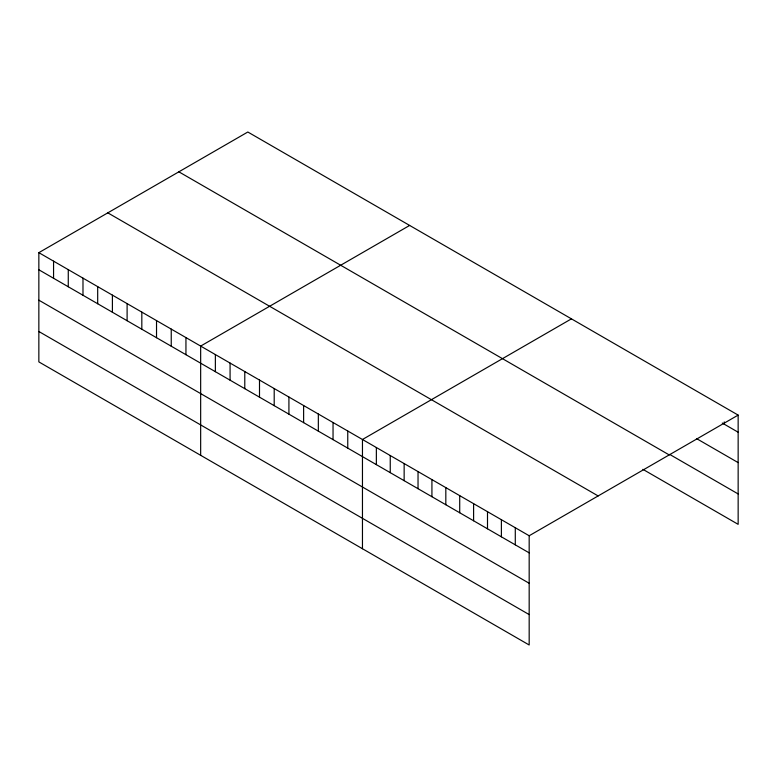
<?xml version="1.0" encoding="UTF-8"?>
<svg xmlns="http://www.w3.org/2000/svg" width="777" height="777" viewBox="0 0 777 777"><rect width="100%" height="100%" fill="white"/><g stroke="black" fill="none" stroke-linecap="round" stroke-linejoin="round"><path stroke-width="1.17" d="M38.85 252.661L529.176 535.751L529.176 644.988L38.85 361.897L38.85 252.661L247.824 132.012L738.15 415.103L738.15 524.339L642.89 469.337M409.634 225.437L200.66 346.086L200.66 455.322M571.435 318.852L362.461 439.5L362.461 548.737M529.176 535.751L738.15 415.103M722.27 423.047L738.15 432.216M696.474 438.549L738.15 462.616M669.677 454.399L738.15 493.939M178.865 171.824L669.191 454.914M107.809 212.849L598.135 495.94M38.85 269.774L529.176 552.865M38.85 300.175L529.176 583.265M38.85 331.497L529.176 614.588M724.261 421.911L724.261 424.193M515.287 527.729L515.287 544.842M501.388 519.706L501.388 536.82M487.5 511.684L487.5 528.797M473.601 503.671L473.601 520.775M459.712 495.648L459.712 512.762M445.823 487.626L445.823 504.739M431.925 479.603L431.925 496.717M418.036 471.581L418.036 488.694M404.147 463.568L404.147 480.672M390.248 455.545L390.248 472.659M376.359 447.523L376.359 464.636M347.756 431.012L347.756 448.115M333.042 422.513L333.042 439.627M318.337 414.024L318.337 431.138M303.622 405.526L303.622 422.639M288.918 397.037L288.918 414.151M274.203 388.549L274.203 405.652M259.499 380.05L259.499 397.164M244.784 371.561L244.784 388.675M230.079 363.063L230.079 380.176M215.365 354.574L215.365 371.688M185.946 337.587L185.946 354.7M171.241 329.098L171.241 346.212M156.527 320.6L156.527 337.713M141.822 312.111L141.822 329.225M127.107 303.622L127.107 320.726M112.403 295.124L112.403 312.237M97.688 286.635L97.688 303.749M82.984 278.137L82.984 295.25M68.269 269.648L68.269 286.762M53.564 261.159L53.564 278.263"/></g></svg>
